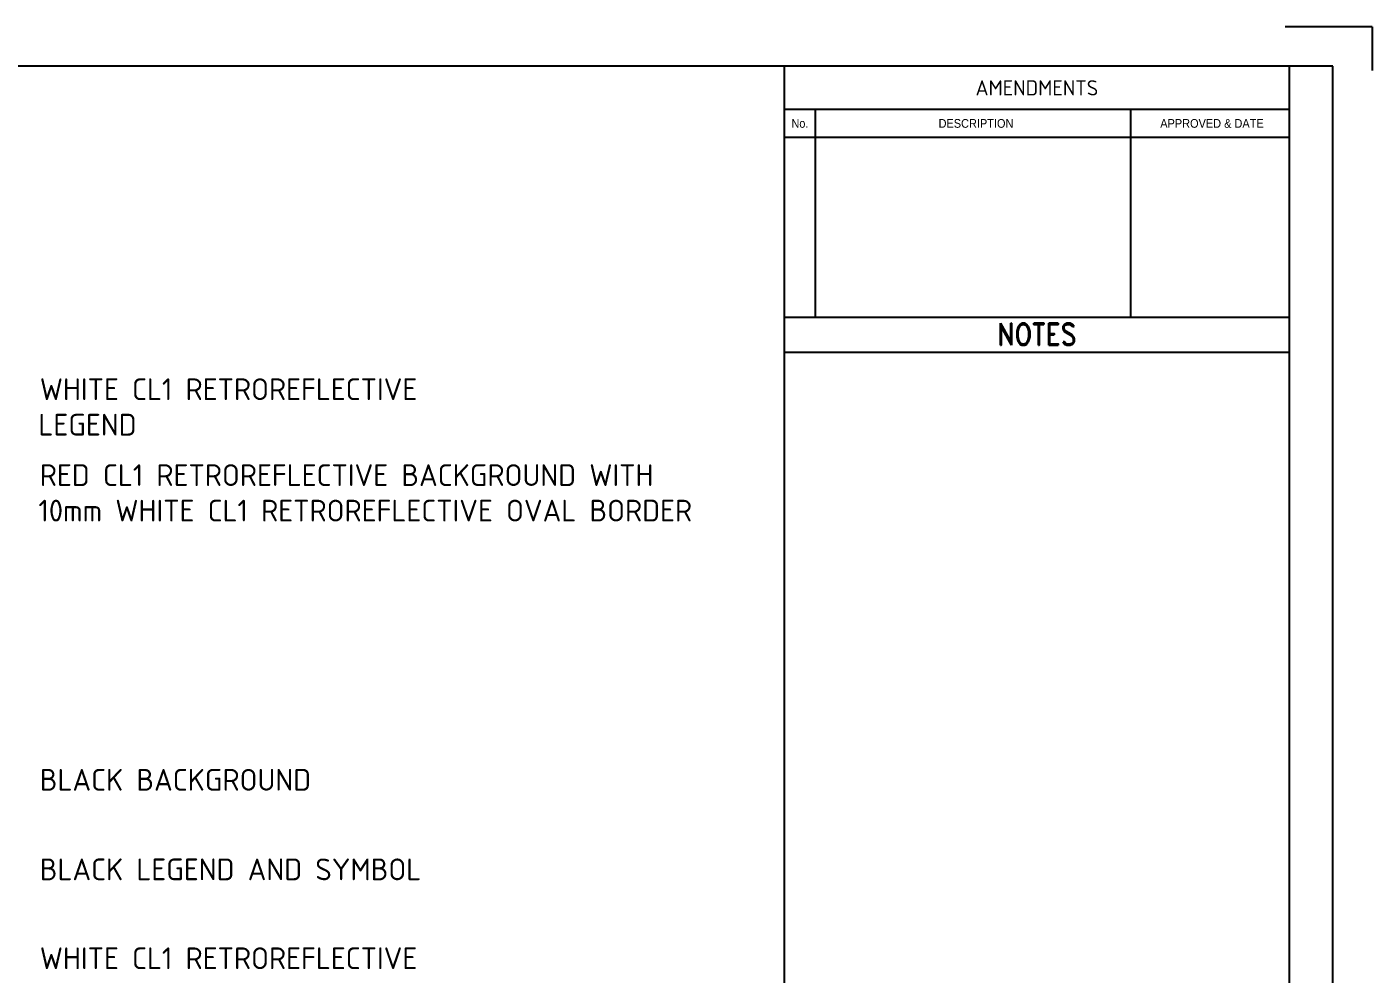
# Model space of a CAD drawing. Extents: x 0 to 1002, y -1330 to 297.
# Drawn here: x 265.5 to 420, y 188.2 to 297 of the extents above; entities that cross this region are included whole.
import ezdxf
from ezdxf.enums import TextEntityAlignment as Align

# ---------------------------------------------------------------- set-up
doc = ezdxf.new("R2010")
doc.units = 0
doc.header["$LTSCALE"] = 12
doc.header["$MEASUREMENT"] = 0
doc.layers.get('0').update_dxf_attribs({"linetype": 'CONTINUOUS'})
for name, color, linetype in [('L25', 1, 'CONTINUOUS'), ('TBLK18', 4, 'CONTINUOUS'), ('TBLK25', 1, 'CONTINUOUS'), ('TBLK35', 3, 'CONTINUOUS'), ('TBLK50', 7, 'CONTINUOUS')]:
    doc.layers.add(name, color=color, linetype=linetype)
doc.styles.add('HELVL', font='helvl.shx')
doc.styles.add('ISO', font='iso3098b.shx')
doc.styles.add('ROMAND', font='romand')

# ---------------------------------------------------------------- blocks, each defined once
blk = doc.blocks.new('A3BBLK')
at = {"layer": 'TBLK25'}
for q in [(410, 297), (420, 292)]:
    blk.add_line((420, 297), q, dxfattribs=at)
at = {"layer": 'TBLK50'}
for p, q in [((415.5, 292.5), (13, 292.5)), ((352.5, 4.5), (352.5, 292.5)), ((415.5, 4.5), (415.5, 292.5))]:
    blk.add_line(p, q, dxfattribs=at)
blk = doc.blocks.new('title block')
at = {"layer": 'TBLK25'}
for p, q in [((410.5, 287.5), (352.5, 287.5)), ((356.07, 263.6), (356.07, 287.5)), ((392.28, 263.6), (392.28, 287.5)), ((410.5, 284.3), (352.5, 284.3)), ((410.5, 263.6), (352.5, 263.6)), ((410.5, 259.6), (352.5, 259.6))]:
    blk.add_line(p, q, dxfattribs=at)
at = {"layer": 'TBLK35'}
blk.add_line((410.5, 57), (410.5, 292.5), dxfattribs=at)
blk.add_blockref('A3BBLK', (0, 0))
at = {"layer": 'TBLK18', "style": 'HELVL', "width": 0.9}
for s, p in [('No.', (354.29, 285.41)), ('DESCRIPTION', (374.51, 285.41)), ('APPROVED & DATE', (401.61, 285.41))]:
    blk.add_text(s, height=1, dxfattribs=at).set_placement(p, align=Align.CENTER)
at = {"layer": 'TBLK18', "style": 'ISO'}
blk.add_attdef('MR_DIRECTORATE', text='', height=1.5, dxfattribs=at).set_placement((381.5, 67.12), align=Align.CENTER)
for tag, p in [('STREET_NAME', (355.51, 61.1)), ('SUBURB_POSTCODE', (388.49, 61.1)), ('TELEPHONE_NO.', (368.31, 58.84)), ('FAX_NO.', (393.56, 58.84))]:
    blk.add_attdef(tag, p, '', height=1.5, dxfattribs=at)
at = {"layer": 'TBLK25', "style": 'ISO'}
blk.add_text('AMENDMENTS', height=1.75, dxfattribs=at).set_placement((381.5, 289.12), align=Align.CENTER)
at = {"layer": 'TBLK25', "style": 'ROMAND', "width": 0.85}
blk.add_text('NOTES', height=2.5, dxfattribs=at).set_placement((381.5, 260.44), align=Align.CENTER)
at = {"layer": 'TBLK25', "style": 'ISO'}
for tag, height, p in [('MR_BRANCH', 2, (381.5, 64.2)), ('ROAD_SECTION', 1.75, (384.5, 29.16)), ('SLK', 1.75, (384.5, 26.11)), ('CHAINAGE', 1.75, (384.5, 19.21))]:
    blk.add_attdef(tag, text='', height=height, dxfattribs=at).set_placement(p, align=Align.CENTER)
for tag, p, height in [('FILE_NUMBER', (371.77, 53.24), 2.5), ('DESIGNED_/_DRAWN', (371.77, 48.49), 2), ('VERIFIED', (371.77, 43.49), 2), ('APPROVED', (371.77, 38.49), 2), ('LOCAL_AUTHORITY', (370.48, 16.73), 1.25)]:
    blk.add_attdef(tag, p, '', height=height, dxfattribs=at)
at = {"layer": 'TBLK35', "style": 'ISO', "width": 0.9}
for tag, p in [('ROAD_PROJECT&NUMBER', (384.5, 32.23)), ('DRAWING_DESCRIPTION', (384.5, 22.29))]:
    blk.add_attdef(tag, text='', height=2.5, dxfattribs=at).set_placement(p, align=Align.CENTER)
at = {"layer": 'TBLK50', "style": 'ISO'}
blk.add_attdef('DRG_NUMBER', (356.8, 6.02), '', height=5, dxfattribs=at)

msp = doc.modelspace()

# ---------------------------------------------------------------- block references
at = {"color": 1}
msp.add_blockref('title block', (0, 0), dxfattribs=at)

# ---------------------------------------------------------------- texts
at = {"layer": 'L25', "style": 'ISO'}
for s, p in [('WHITE CL1 RETROREFLECTIVE ', (266.992109, 254.119535)), ('LEGEND ', (266.839919, 250.041952)), ('RED CL1 RETROREFLECTIVE BACKGROUND WITH', (266.992109, 244.249402)), ('10mm WHITE CL1 RETROREFLECTIVE OVAL BORDER', (266.839919, 240.171819)), ('BLACK BACKGROUND', (266.992109, 209.239735)), ('BLACK LEGEND AND SYMBOL', (266.992109, 198.94898)), ('WHITE CL1 RETROREFLECTIVE ', (266.992109, 188.73847))]:
    msp.add_text(s, height=2.5, dxfattribs=at).set_placement(p)

doc.saveas('drawing.dxf')
